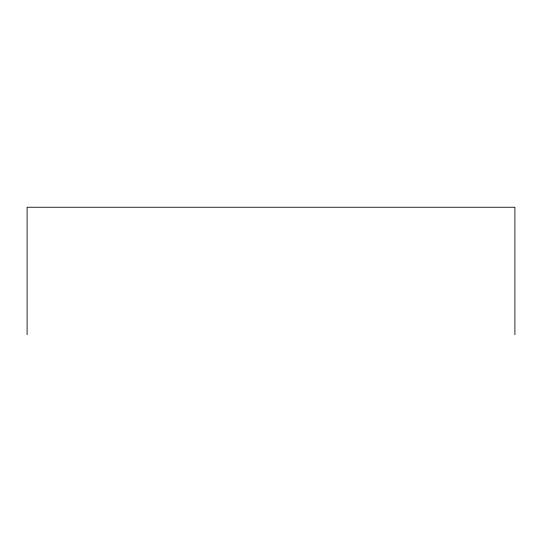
<?xml version="1.0" encoding="UTF-8"?>
<svg xmlns="http://www.w3.org/2000/svg" width="542" height="542" viewBox="0 0 542 542"><rect width="100%" height="100%" fill="white"/><g stroke="black" fill="none" stroke-linecap="round" stroke-linejoin="round"><path stroke-width="0.81" d="M514.9 334.753L514.9 207.247L27.1 207.247L27.1 334.753"/></g></svg>
